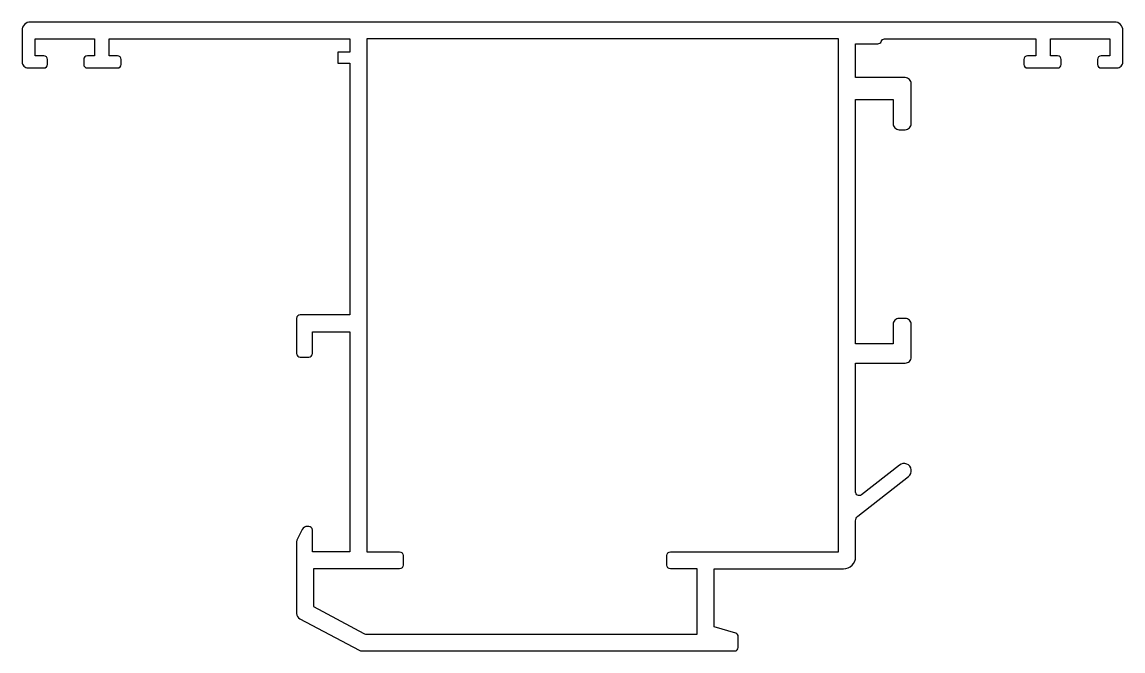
# Model space of a CAD drawing. Extents: x 105.6 to 196.6, y 193.6 to 245.6.
import ezdxf

# ---------------------------------------------------------------- set-up
doc = ezdxf.new("R2010")
doc.units = 0
doc.layers.get('0').update_dxf_attribs({"linetype": 'CONTINUOUS'})

msp = doc.modelspace()

# ---------------------------------------------------------------- linework, layer by layer
for points in [[(133.671, 193.55), (164.462, 193.55, 0.414214), (164.762, 193.85), (164.762, 194.727, 0.331206), (164.549, 195.015), (162.762, 195.55), (162.762, 200.35), (173.462, 200.35, 0.414214), (174.462, 201.35), (174.462, 204.307, -0.230366), (174.654, 204.701), (178.833, 207.978, 1), (178.092, 208.923), (174.948, 206.456, -0.625533), (174.462, 206.692), (174.462, 217.35), (178.562, 217.35, 0.414214), (179.062, 217.85), (179.062, 220.55, 0.414214), (178.562, 221.05), (178.062, 221.05, 0.414214), (177.562, 220.55), (177.562, 218.95), (174.462, 218.95), (174.462, 239.15), (177.562, 239.15), (177.562, 237.15, 0.414214), (178.062, 236.65), (178.562, 236.65, 0.414214), (179.062, 237.15), (179.062, 240.45, 0.414214), (178.562, 240.95), (174.462, 240.95), (174.462, 243.75), (176.297, 243.75, 0.317837), (176.58, 243.95, -0.317837), (176.862, 244.15), (189.362, 244.15), (189.362, 242.75), (188.662, 242.75, 0.414214), (188.362, 242.45), (188.362, 242.05, 0.414214), (188.662, 241.75), (191.162, 241.75, 0.414214), (191.462, 242.05), (191.462, 242.45, 0.414214), (191.162, 242.75), (190.562, 242.75), (190.562, 244.15), (195.462, 244.15), (195.462, 242.75), (194.762, 242.75, 0.414214), (194.462, 242.45), (194.462, 242.05, 0.414214), (194.762, 241.75), (196.062, 241.75, 0.414214), (196.562, 242.25), (196.562, 244.85, 0.414214), (195.862, 245.55), (106.262, 245.55, 0.414214), (105.562, 244.85), (105.562, 242.25, 0.414214), (106.062, 241.75), (107.362, 241.75, 0.414214), (107.662, 242.05), (107.662, 242.45, 0.414214), (107.362, 242.75), (106.662, 242.75), (106.662, 244.15), (111.562, 244.15), (111.562, 242.75), (110.962, 242.75, 0.414214), (110.662, 242.45), (110.662, 242.05, 0.414214), (110.962, 241.75), (113.462, 241.75, 0.414214), (113.762, 242.05), (113.762, 242.45, 0.414214), (113.462, 242.75), (112.762, 242.75), (112.762, 244.15), (132.662, 244.15), (132.662, 243.05), (131.662, 243.05), (131.662, 242.15), (132.662, 242.15), (132.662, 221.35), (128.562, 221.35, 0.414214), (128.262, 221.05), (128.262, 218.15, 0.414214), (128.562, 217.85), (129.262, 217.85, 0.414214), (129.562, 218.15), (129.562, 219.95), (132.662, 219.95), (132.662, 201.75), (129.562, 201.75), (129.562, 203.55, 0.414214), (129.262, 203.85), (129.161, 203.85, 0.279558), (128.718, 203.582), (128.319, 202.816, 0.120681), (128.262, 202.585), (128.262, 196.651, 0.27771), (128.528, 196.21), (133.437, 193.609, 0.122421)], [(161.362, 200.35), (159.162, 200.35, -0.414214), (158.862, 200.65), (158.862, 201.45, -0.414214), (159.162, 201.75), (173.062, 201.75), (173.062, 244.15), (134.062, 244.15), (134.062, 201.75), (136.762, 201.75, -0.414214), (137.062, 201.45), (137.062, 200.65, -0.414214), (136.762, 200.35), (129.662, 200.35), (129.662, 197.216), (133.811, 194.986, 0.123919), (133.953, 194.95), (161.362, 194.95)]]:
    msp.add_lwpolyline(points, format="xyb", close=True)

doc.saveas('drawing.dxf')
